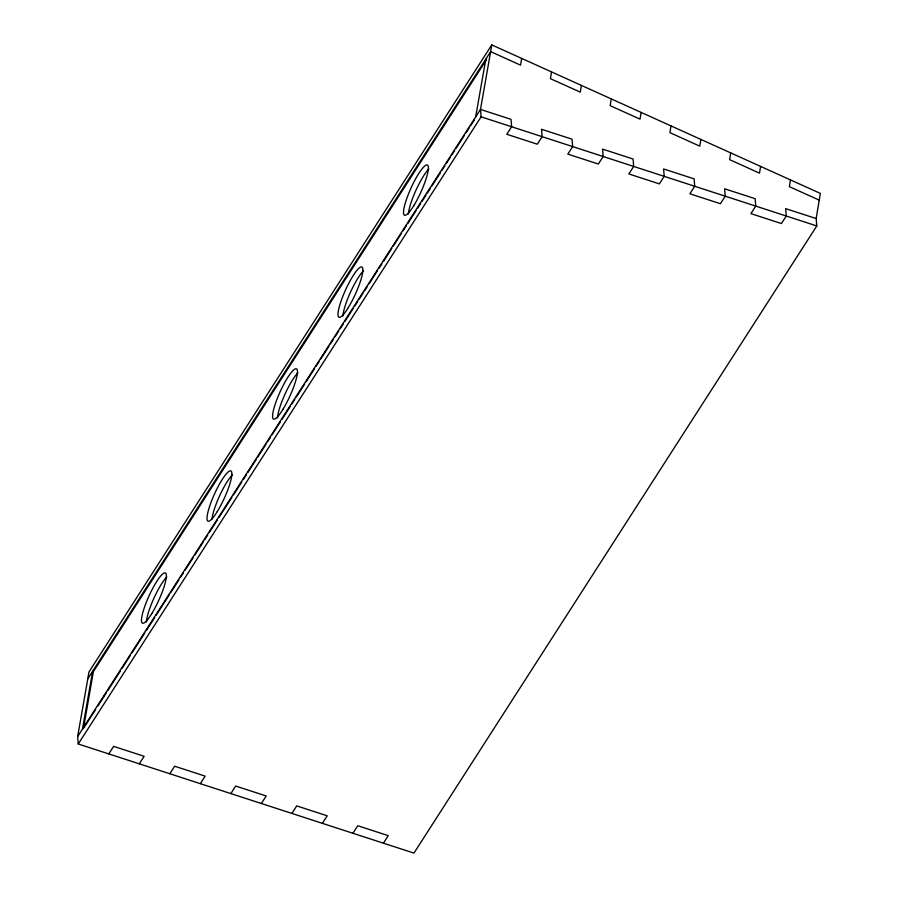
<?xml version="1.0" encoding="UTF-8"?>
<svg xmlns="http://www.w3.org/2000/svg" width="898" height="898" viewBox="0 0 898 898"><rect width="100%" height="100%" fill="white"/><g stroke="black" fill="none" stroke-linecap="round" stroke-linejoin="round"><path stroke-width="1.35" d="M87.813 678.787L88.924 672.052L491.767 44.9L820.357 193.418L816.17 218.54L816.787 225.948L413.944 853.1L78.249 743.982L77.643 736.573L87.813 678.787L490.645 51.635L491.767 44.9M521.671 58.415L520.548 65.15L490.645 51.635L480.486 109.421L481.092 116.83L78.249 743.982M551.54 71.919L550.418 78.642L580.288 92.146L581.41 85.411M611.28 98.915L610.157 105.65L640.027 119.142L641.138 112.418M671.008 125.911L669.897 132.646L699.766 146.149L700.878 139.415M730.748 152.918L729.625 159.642L759.495 173.146L760.617 166.411M790.487 179.914L789.364 186.649L819.234 200.142M82.481 729.053L92.64 671.255M475.648 116.953L485.818 59.156M486.57 59.492L93.392 671.603L83.469 728.435L95.592 709.566M77.643 736.573L480.486 109.421L511.018 119.344L511.624 126.753L506.786 134.273L537.307 144.196L542.134 136.676L541.528 129.267L572.048 139.19L572.655 146.587L567.817 154.119L598.337 164.031L603.175 156.51L602.558 149.102L633.079 159.025L633.685 166.433L628.858 173.954L659.368 183.877L664.206 176.345L663.6 168.947L694.109 178.87L694.715 186.268L689.889 193.8L720.398 203.711L725.236 196.191L724.63 188.782L755.139 198.705L755.746 206.102L750.919 213.634L781.428 223.557L786.266 216.025L785.66 208.628L816.17 218.54M97.86 706.019L106.189 693.054M107.704 690.697L120.59 670.638M122.106 668.28L130.435 655.315M131.95 652.947L144.825 632.899M146.34 630.542L154.681 617.566M156.196 615.209L169.071 595.161M170.586 592.803L178.915 579.827M180.431 577.47L183.461 572.756M184.977 570.398L193.317 557.422M194.832 555.065L203.161 542.089M204.677 539.732L207.707 535.017M209.223 532.66L217.552 519.684M219.067 517.327L231.942 497.268M233.458 494.91L241.798 481.945M243.313 479.577L246.344 474.862M247.859 472.505L256.188 459.529M257.704 457.172L266.033 444.196M267.548 441.838L270.579 437.124M272.094 434.767L280.434 421.791M281.95 419.433L290.279 406.457M291.794 404.1L294.825 399.386M296.34 397.028L304.669 384.052M306.184 381.695L314.524 368.719M316.04 366.362L319.071 361.647M320.586 359.29L328.915 346.314M330.43 343.956L333.461 339.231M334.976 336.873L338.759 330.98M340.275 328.623L343.305 323.909M344.821 321.54L353.161 308.575M354.676 306.218L357.696 301.492M359.211 299.135L363.005 293.242M364.521 290.885L367.551 286.159M369.067 283.802L377.396 270.826M378.911 268.468L381.942 263.754M383.457 261.397L391.786 248.42M393.302 246.063L401.642 233.087M403.157 230.73L406.188 226.015M407.703 223.658L416.032 210.682M417.548 208.325L420.578 203.61M422.094 201.242L425.877 195.349M427.392 192.991L430.423 188.277M431.938 185.92L440.278 172.944M441.794 170.586L444.824 165.861M446.34 163.503L450.123 157.61M451.638 155.253L454.669 150.538M456.184 148.17L464.513 135.205M466.028 132.848L469.059 128.122M470.574 125.765L474.369 119.872M108.781 753.905L113.619 746.373L144.14 756.296L139.302 763.828M169.812 773.739L174.65 766.219L205.171 776.141L200.333 783.662M230.853 793.585L235.68 786.053L266.201 795.976L261.363 803.497M291.884 813.42L296.71 805.899L327.231 815.811L322.393 823.343M352.914 833.265L357.752 825.733L388.262 835.656L383.424 843.177M481.092 116.83L816.787 225.948M212.007 519.123A27.591 5.343 -65.5 0 1 219.707 495.606A27.591 5.343 -65.5 0 1 232.335 474.919M146.43 622.011A27.591 5.343 -65.5 0 1 153.827 598.438A27.591 5.343 -65.5 0 1 166.826 576.92M277.516 417.918A27.591 5.343 -65.5 0 1 284.913 394.334A27.591 5.343 -65.5 0 1 297.923 372.827M408.444 214.083A27.591 5.343 -65.5 0 1 415.83 190.511A27.591 5.343 -65.5 0 1 428.84 169.004M342.935 316.085A27.591 5.343 -65.5 0 1 350.332 292.512A27.591 5.343 -65.5 0 1 363.331 270.994M413.81 205.62A27.591 5.343 -65.5 0 0 427.616 165.153A27.591 5.343 -65.5 0 0 406.401 199.581A27.591 5.343 -65.5 0 0 413.81 205.62M348.301 307.621A27.591 5.343 -65.5 0 0 362.119 267.155A27.591 5.343 -65.5 0 0 340.892 301.571A27.591 5.343 -65.5 0 0 348.301 307.621M282.892 409.443A27.591 5.343 -65.5 0 0 296.699 368.988A27.591 5.343 -65.5 0 0 275.473 403.404A27.591 5.343 -65.5 0 0 282.892 409.443M217.305 511.534A27.591 5.343 -65.5 0 0 231.112 471.068A27.591 5.343 -65.5 0 0 209.896 505.495A27.591 5.343 -65.5 0 0 217.305 511.534M151.796 613.547A27.591 5.343 -65.5 0 0 165.614 573.081A27.591 5.343 -65.5 0 0 144.387 607.497A27.591 5.343 -65.5 0 0 151.796 613.547"/></g></svg>
